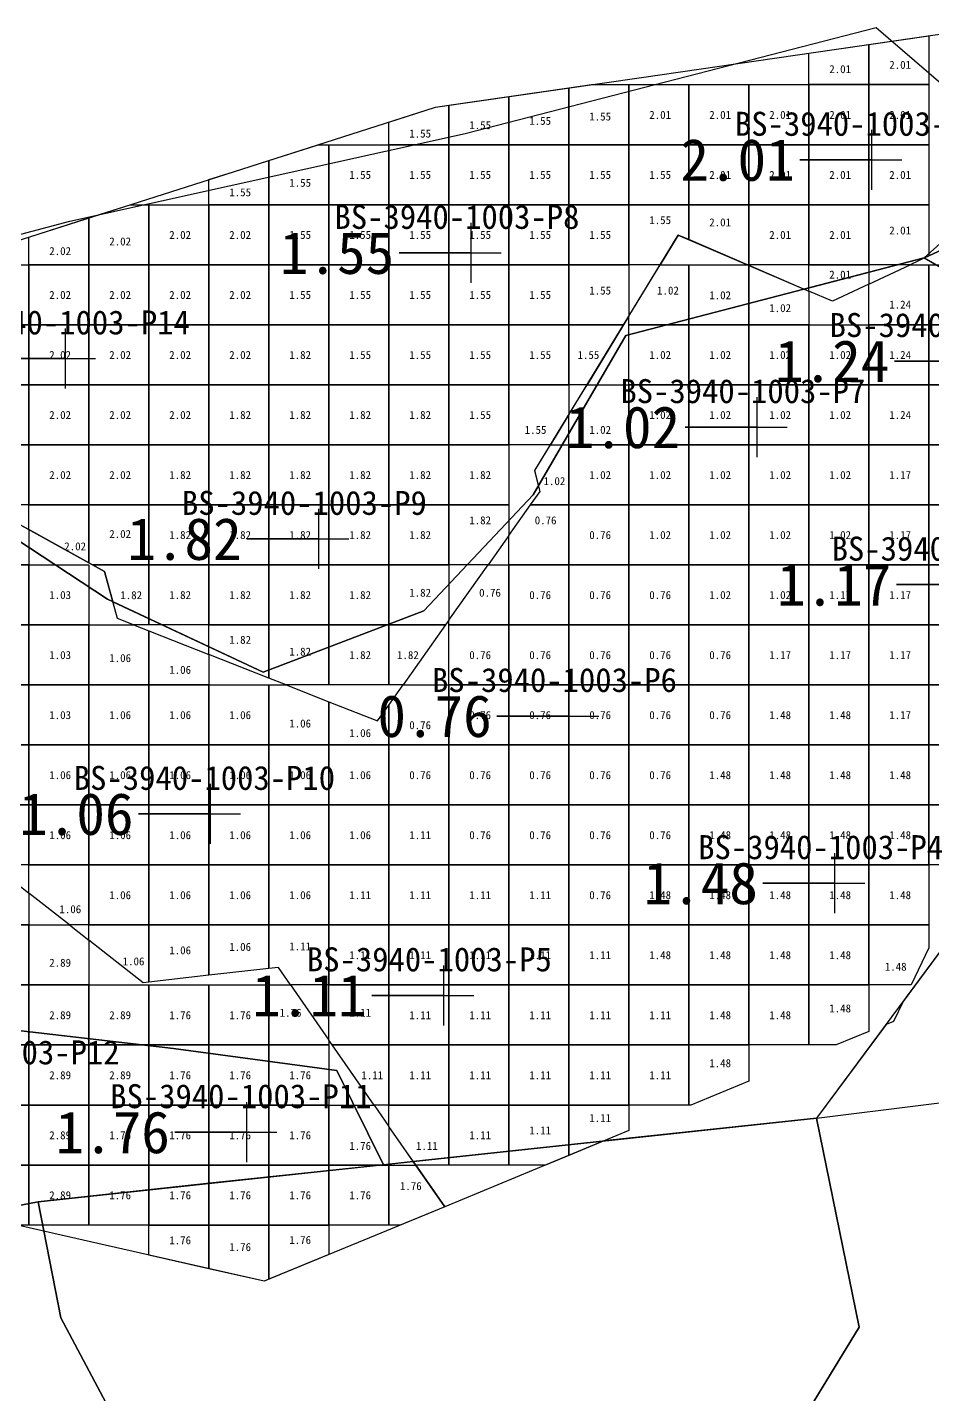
# Model space of a CAD drawing. Header units: metres. Extents: x 470001 to 470123, y 4349638 to 4349734.
# Drawn here: x 470053.63 to 470068.72, y 4349657.66 to 4349680.45 of the extents above; entities that cross this region are included whole.
import ezdxf

# ---------------------------------------------------------------- set-up
doc = ezdxf.new("R2010")
doc.units = ezdxf.units.M
for name, color, linetype in [('1.000-1.500', 5, 'Continuous'), ('1.500-3.000', 1, 'Continuous'), ('点', 7, 'Continuous'), ('爆区方格网', 7, 'Continuous'), ('综合图_历史矿块', 7, 'Continuous'), ('钻孔', 7, 'Continuous')]:
    doc.layers.add(name, color=color, linetype=linetype)
doc.styles.add('CN_TTF', font='simsunb.ttf')

msp = doc.modelspace()

# ---------------------------------------------------------------- linework, layer by layer
at = {"layer": '1.000-1.500', "color": 5, "lineweight": 30}
for points in [[(470051.011, 4349673.541), (470054.922, 4349671.379), (470055.058, 4349670.876), (470057.564, 4349669.703), (470060.242, 4349670.725), (470062.064, 4349672.658), (470062.154, 4349672.813), (470062.091, 4349673.061), (470064.481, 4349676.985), (470066.581, 4349676.084), (470068.58, 4349676.606), (470068.585, 4349676.603), (470069.031, 4349676.813)], [(470069.538, 4349665.982), (470068.229, 4349664.216), (470068.069, 4349663.884), (470067.945, 4349663.833), (470067.945, 4349663.833), (470066.788, 4349662.272), (470063.241, 4349661.891), (470060.589, 4349660.796), (470060.065, 4349661.549), (470059.568, 4349661.496), (470058.789, 4349663.063), (470056.068, 4349663.433), (470051.18, 4349663.997)]]:
    msp.add_lwpolyline(points, dxfattribs=at)
at = {"layer": '1.500-3.000', "color": 1, "lineweight": 30}
for points in [[(470043.561, 4349673.728), (470050.31, 4349675.882), (470057.07, 4349678.04), (470060.436, 4349679.115), (470063.871, 4349679.611), (470069.033, 4349680.357)], [(470069.031, 4349676.813), (470068.585, 4349676.603), (470071.461, 4349674.934)], [(470069.538, 4349665.982), (470066.788, 4349662.272), (470060.065, 4349661.549), (470060.589, 4349660.796), (470057.579, 4349659.553), (470054.81, 4349660.184), (470054.073, 4349660.351), (470051.92, 4349660.841), (470051.966, 4349657.954), (470050.007, 4349661.826), (470049.502, 4349662.824), (470048.242, 4349658.515), (470046.441, 4349663.797), (470046.441, 4349663.797), (470050.179, 4349662.766), (470050.418, 4349662.871), (470051.18, 4349663.997), (470051.034, 4349664.014), (470045.693, 4349664.477), (470046.027, 4349665.011), (470045.772, 4349665.758), (470045.67, 4349664.726)]]:
    msp.add_lwpolyline(points, dxfattribs=at)
at = {"layer": '点', "color": 138, "true_color": 0x004c4c}
for p, q in [((470067.707, 4349677.738), (470067.707, 4349678.738)), ((470067.207, 4349678.238), (470068.207, 4349678.238)), ((470061.033, 4349676.187), (470061.033, 4349677.187)), ((470060.533, 4349676.687), (470061.533, 4349676.687)), ((470054.268, 4349674.429), (470054.268, 4349675.429)), ((470053.768, 4349674.929), (470054.768, 4349674.929)), ((470065.798, 4349673.284), (470065.798, 4349674.284)), ((470065.298, 4349673.784), (470066.298, 4349673.784)), ((470058.49, 4349671.422), (470058.49, 4349672.422)), ((470057.99, 4349671.922), (470058.99, 4349671.922)), ((470062.658, 4349668.471), (470062.658, 4349669.471)), ((470062.158, 4349668.971), (470063.158, 4349668.971)), ((470056.688, 4349666.84), (470056.688, 4349667.84)), ((470056.188, 4349667.34), (470057.188, 4349667.34)), ((470067.094, 4349665.686), (470067.094, 4349666.686)), ((470066.594, 4349666.186), (470067.594, 4349666.186)), ((470060.573, 4349663.817), (470060.573, 4349664.817)), ((470060.073, 4349664.317), (470061.073, 4349664.317)), ((470057.294, 4349661.537), (470057.294, 4349662.537)), ((470056.794, 4349662.037), (470057.794, 4349662.037))]:
    msp.add_line(p, q, dxfattribs=at)
at = {"layer": '爆区方格网', "color": 1}
for points in [[(470068.659, 4349679.49), (470067.659, 4349679.49), (470067.659, 4349680.158), (470068.659, 4349680.303), (470068.659, 4349679.49)], [(470067.659, 4349679.49), (470066.659, 4349679.49), (470066.659, 4349680.014), (470067.659, 4349680.158), (470067.659, 4349679.49)], [(470062.659, 4349678.49), (470061.659, 4349678.49), (470061.659, 4349679.291), (470062.659, 4349679.436), (470062.659, 4349678.49)], [(470063.659, 4349679.49), (470063.659, 4349678.49), (470062.659, 4349678.49), (470062.659, 4349679.436), (470063.036, 4349679.49), (470063.659, 4349679.49)], [(470063.659, 4349678.49), (470063.659, 4349679.49), (470064.659, 4349679.49), (470064.659, 4349678.49), (470063.659, 4349678.49)], [(470064.659, 4349678.49), (470064.659, 4349679.49), (470065.659, 4349679.49), (470065.659, 4349678.49), (470064.659, 4349678.49)], [(470065.659, 4349678.49), (470065.659, 4349679.49), (470066.659, 4349679.49), (470066.659, 4349678.49), (470065.659, 4349678.49)], [(470066.659, 4349678.49), (470066.659, 4349679.49), (470067.659, 4349679.49), (470067.659, 4349678.49), (470066.659, 4349678.49)], [(470067.659, 4349678.49), (470067.659, 4349679.49), (470068.659, 4349679.49), (470068.659, 4349678.49), (470067.659, 4349678.49)], [(470060.659, 4349678.49), (470059.659, 4349678.49), (470059.659, 4349678.867), (470060.436, 4349679.115), (470060.659, 4349679.147), (470060.659, 4349678.49)], [(470061.659, 4349678.49), (470060.659, 4349678.49), (470060.659, 4349679.147), (470061.659, 4349679.291), (470061.659, 4349678.49)], [(470058.659, 4349678.49), (470058.659, 4349677.49), (470057.659, 4349677.49), (470057.659, 4349678.228), (470058.48, 4349678.49), (470058.659, 4349678.49)], [(470058.659, 4349677.49), (470058.659, 4349678.49), (470059.659, 4349678.49), (470059.659, 4349677.49), (470058.659, 4349677.49)], [(470059.659, 4349677.49), (470059.659, 4349678.49), (470060.659, 4349678.49), (470060.659, 4349677.49), (470059.659, 4349677.49)], [(470060.659, 4349677.49), (470060.659, 4349678.49), (470061.659, 4349678.49), (470061.659, 4349677.49), (470060.659, 4349677.49)], [(470061.659, 4349677.49), (470061.659, 4349678.49), (470062.659, 4349678.49), (470062.659, 4349677.49), (470061.659, 4349677.49)], [(470062.659, 4349677.49), (470062.659, 4349678.49), (470063.659, 4349678.49), (470063.659, 4349677.49), (470062.659, 4349677.49)], [(470063.659, 4349677.49), (470063.659, 4349678.49), (470064.659, 4349678.49), (470064.659, 4349677.49), (470063.659, 4349677.49)], [(470064.659, 4349677.49), (470064.659, 4349678.49), (470065.659, 4349678.49), (470065.659, 4349677.49), (470064.659, 4349677.49)], [(470065.659, 4349677.49), (470065.659, 4349678.49), (470066.659, 4349678.49), (470066.659, 4349677.49), (470065.659, 4349677.49)], [(470066.659, 4349677.49), (470066.659, 4349678.49), (470067.659, 4349678.49), (470067.659, 4349677.49), (470066.659, 4349677.49)], [(470067.659, 4349677.49), (470067.659, 4349678.49), (470068.659, 4349678.49), (470068.659, 4349677.49), (470067.659, 4349677.49)], [(470057.659, 4349677.49), (470056.659, 4349677.49), (470056.659, 4349677.909), (470057.07, 4349678.04), (470057.659, 4349678.228), (470057.659, 4349677.49)], [(470054.659, 4349676.49), (470053.659, 4349676.49), (470053.659, 4349676.951), (470054.659, 4349677.271), (470054.659, 4349676.49)], [(470055.659, 4349677.49), (470055.659, 4349676.49), (470054.659, 4349676.49), (470054.659, 4349677.271), (470055.348, 4349677.49), (470055.659, 4349677.49)], [(470055.659, 4349676.49), (470055.659, 4349677.49), (470056.659, 4349677.49), (470056.659, 4349676.49), (470055.659, 4349676.49)], [(470056.659, 4349676.49), (470056.659, 4349677.49), (470057.659, 4349677.49), (470057.659, 4349676.49), (470056.659, 4349676.49)], [(470057.659, 4349676.49), (470057.659, 4349677.49), (470058.659, 4349677.49), (470058.659, 4349676.49), (470057.659, 4349676.49)], [(470058.659, 4349676.49), (470058.659, 4349677.49), (470059.659, 4349677.49), (470059.659, 4349676.49), (470058.659, 4349676.49)], [(470059.659, 4349676.49), (470059.659, 4349677.49), (470060.659, 4349677.49), (470060.659, 4349676.49), (470059.659, 4349676.49)], [(470060.659, 4349676.49), (470060.659, 4349677.49), (470061.659, 4349677.49), (470061.659, 4349676.49), (470060.659, 4349676.49)], [(470061.659, 4349676.49), (470061.659, 4349677.49), (470062.659, 4349677.49), (470062.659, 4349676.49), (470061.659, 4349676.49)], [(470062.659, 4349676.49), (470062.659, 4349677.49), (470063.659, 4349677.49), (470063.659, 4349676.49), (470062.659, 4349676.49)], [(470063.659, 4349676.49), (470063.659, 4349677.49), (470064.659, 4349677.49), (470064.659, 4349676.908), (470064.481, 4349676.985), (470064.18, 4349676.49), (470063.659, 4349676.49)], [(470064.659, 4349677.49), (470065.659, 4349677.49), (470065.659, 4349676.49), (470065.634, 4349676.49), (470064.659, 4349676.908), (470064.659, 4349677.49)], [(470065.659, 4349676.49), (470065.659, 4349677.49), (470066.659, 4349677.49), (470066.659, 4349676.49), (470065.659, 4349676.49)], [(470066.659, 4349676.49), (470066.659, 4349677.49), (470067.659, 4349677.49), (470067.659, 4349676.49), (470066.659, 4349676.49)], [(470067.659, 4349676.49), (470067.659, 4349677.49), (470068.659, 4349677.49), (470068.659, 4349676.638), (470068.345, 4349676.49), (470067.659, 4349676.49)], [(470052.659, 4349675.49), (470052.659, 4349676.49), (470053.659, 4349676.49), (470053.659, 4349675.49), (470052.659, 4349675.49)], [(470053.659, 4349675.49), (470053.659, 4349676.49), (470054.659, 4349676.49), (470054.659, 4349675.49), (470053.659, 4349675.49)], [(470054.659, 4349675.49), (470054.659, 4349676.49), (470055.659, 4349676.49), (470055.659, 4349675.49), (470054.659, 4349675.49)], [(470055.659, 4349675.49), (470055.659, 4349676.49), (470056.659, 4349676.49), (470056.659, 4349675.49), (470055.659, 4349675.49)], [(470056.659, 4349675.49), (470056.659, 4349676.49), (470057.659, 4349676.49), (470057.659, 4349675.49), (470056.659, 4349675.49)], [(470057.659, 4349675.49), (470057.659, 4349676.49), (470058.659, 4349676.49), (470058.659, 4349675.49), (470057.659, 4349675.49)], [(470058.659, 4349675.49), (470058.659, 4349676.49), (470059.659, 4349676.49), (470059.659, 4349675.49), (470058.659, 4349675.49)], [(470059.659, 4349675.49), (470059.659, 4349676.49), (470060.659, 4349676.49), (470060.659, 4349675.49), (470059.659, 4349675.49)], [(470060.659, 4349675.49), (470060.659, 4349676.49), (470061.659, 4349676.49), (470061.659, 4349675.49), (470060.659, 4349675.49)], [(470061.659, 4349675.49), (470061.659, 4349676.49), (470062.659, 4349676.49), (470062.659, 4349675.49), (470061.659, 4349675.49)], [(470062.659, 4349675.49), (470062.659, 4349676.49), (470063.659, 4349676.49), (470063.659, 4349675.635), (470063.571, 4349675.49), (470062.659, 4349675.49)], [(470066.659, 4349676.49), (470067.659, 4349676.49), (470067.659, 4349676.168), (470067.053, 4349675.882), (470066.659, 4349676.051), (470066.659, 4349676.49)], [(470052.659, 4349674.49), (470052.659, 4349675.49), (470053.659, 4349675.49), (470053.659, 4349674.49), (470052.659, 4349674.49)], [(470053.659, 4349674.49), (470053.659, 4349675.49), (470054.659, 4349675.49), (470054.659, 4349674.49), (470053.659, 4349674.49)], [(470054.659, 4349674.49), (470054.659, 4349675.49), (470055.659, 4349675.49), (470055.659, 4349674.49), (470054.659, 4349674.49)], [(470055.659, 4349674.49), (470055.659, 4349675.49), (470056.659, 4349675.49), (470056.659, 4349674.49), (470055.659, 4349674.49)], [(470056.659, 4349674.49), (470056.659, 4349675.49), (470057.659, 4349675.49), (470057.659, 4349674.49), (470056.659, 4349674.49)], [(470057.659, 4349674.49), (470057.659, 4349675.49), (470058.659, 4349675.49), (470058.659, 4349674.49), (470057.659, 4349674.49)], [(470058.659, 4349674.49), (470058.659, 4349675.49), (470059.659, 4349675.49), (470059.659, 4349674.49), (470058.659, 4349674.49)], [(470059.659, 4349674.49), (470059.659, 4349675.49), (470060.659, 4349675.49), (470060.659, 4349674.49), (470059.659, 4349674.49)], [(470060.659, 4349674.49), (470060.659, 4349675.49), (470061.659, 4349675.49), (470061.659, 4349674.49), (470060.659, 4349674.49)], [(470061.659, 4349674.49), (470061.659, 4349675.49), (470062.659, 4349675.49), (470062.659, 4349674.49), (470061.659, 4349674.49)], [(470062.659, 4349674.49), (470062.659, 4349675.49), (470063.571, 4349675.49), (470062.962, 4349674.49), (470062.659, 4349674.49)], [(470052.659, 4349673.49), (470052.659, 4349674.49), (470053.659, 4349674.49), (470053.659, 4349673.49), (470052.659, 4349673.49)], [(470053.659, 4349673.49), (470053.659, 4349674.49), (470054.659, 4349674.49), (470054.659, 4349673.49), (470053.659, 4349673.49)], [(470054.659, 4349673.49), (470054.659, 4349674.49), (470055.659, 4349674.49), (470055.659, 4349673.49), (470054.659, 4349673.49)], [(470055.659, 4349673.49), (470055.659, 4349674.49), (470056.659, 4349674.49), (470056.659, 4349673.49), (470055.659, 4349673.49)], [(470056.659, 4349673.49), (470056.659, 4349674.49), (470057.659, 4349674.49), (470057.659, 4349673.49), (470056.659, 4349673.49)], [(470057.659, 4349673.49), (470057.659, 4349674.49), (470058.659, 4349674.49), (470058.659, 4349673.49), (470057.659, 4349673.49)], [(470058.659, 4349673.49), (470058.659, 4349674.49), (470059.659, 4349674.49), (470059.659, 4349673.49), (470058.659, 4349673.49)], [(470059.659, 4349673.49), (470059.659, 4349674.49), (470060.659, 4349674.49), (470060.659, 4349673.49), (470059.659, 4349673.49)], [(470060.659, 4349673.49), (470060.659, 4349674.49), (470061.659, 4349674.49), (470061.659, 4349673.49), (470060.659, 4349673.49)], [(470061.659, 4349673.49), (470061.659, 4349674.49), (470062.659, 4349674.49), (470062.659, 4349673.994), (470062.352, 4349673.49), (470061.659, 4349673.49)], [(470052.659, 4349673.49), (470053.659, 4349673.49), (470053.659, 4349672.49), (470052.912, 4349672.49), (470052.659, 4349672.63), (470052.659, 4349673.49)], [(470053.659, 4349672.49), (470053.659, 4349673.49), (470054.659, 4349673.49), (470054.659, 4349672.49), (470053.659, 4349672.49)], [(470054.659, 4349672.49), (470054.659, 4349673.49), (470055.659, 4349673.49), (470055.659, 4349672.49), (470054.659, 4349672.49)], [(470055.659, 4349672.49), (470055.659, 4349673.49), (470056.659, 4349673.49), (470056.659, 4349672.49), (470055.659, 4349672.49)], [(470056.659, 4349672.49), (470056.659, 4349673.49), (470057.659, 4349673.49), (470057.659, 4349672.49), (470056.659, 4349672.49)], [(470057.659, 4349672.49), (470057.659, 4349673.49), (470058.659, 4349673.49), (470058.659, 4349672.49), (470057.659, 4349672.49)], [(470058.659, 4349672.49), (470058.659, 4349673.49), (470059.659, 4349673.49), (470059.659, 4349672.49), (470058.659, 4349672.49)], [(470059.659, 4349672.49), (470059.659, 4349673.49), (470060.659, 4349673.49), (470060.659, 4349672.49), (470059.659, 4349672.49)], [(470060.659, 4349672.49), (470060.659, 4349673.49), (470061.659, 4349673.49), (470061.659, 4349672.49), (470060.659, 4349672.49)], [(470053.659, 4349672.49), (470054.659, 4349672.49), (470054.659, 4349671.525), (470053.659, 4349672.077), (470053.659, 4349672.49)], [(470054.659, 4349672.49), (470055.659, 4349672.49), (470055.659, 4349671.49), (470054.721, 4349671.49), (470054.659, 4349671.525), (470054.659, 4349672.49)], [(470055.659, 4349671.49), (470055.659, 4349672.49), (470056.659, 4349672.49), (470056.659, 4349671.49), (470055.659, 4349671.49)], [(470056.659, 4349671.49), (470056.659, 4349672.49), (470057.659, 4349672.49), (470057.659, 4349671.49), (470056.659, 4349671.49)], [(470057.659, 4349671.49), (470057.659, 4349672.49), (470058.659, 4349672.49), (470058.659, 4349671.49), (470057.659, 4349671.49)], [(470058.659, 4349671.49), (470058.659, 4349672.49), (470059.659, 4349672.49), (470059.659, 4349671.49), (470058.659, 4349671.49)], [(470059.659, 4349671.49), (470059.659, 4349672.49), (470060.659, 4349672.49), (470060.659, 4349671.49), (470059.659, 4349671.49)], [(470060.659, 4349671.49), (470060.659, 4349672.49), (470061.659, 4349672.49), (470061.659, 4349671.979), (470061.313, 4349671.49), (470060.659, 4349671.49)], [(470055.659, 4349671.49), (470055.659, 4349670.49), (470055.404, 4349670.49), (470055.134, 4349670.597), (470054.922, 4349671.379), (470054.721, 4349671.49), (470055.659, 4349671.49)], [(470055.659, 4349670.49), (470055.659, 4349671.49), (470056.659, 4349671.49), (470056.659, 4349670.49), (470055.659, 4349670.49)], [(470056.659, 4349670.49), (470056.659, 4349671.49), (470057.659, 4349671.49), (470057.659, 4349670.49), (470056.659, 4349670.49)], [(470057.659, 4349670.49), (470057.659, 4349671.49), (470058.659, 4349671.49), (470058.659, 4349670.49), (470057.659, 4349670.49)], [(470058.659, 4349670.49), (470058.659, 4349671.49), (470059.659, 4349671.49), (470059.659, 4349670.49), (470058.659, 4349670.49)], [(470059.659, 4349670.49), (470059.659, 4349671.49), (470060.659, 4349671.49), (470060.659, 4349670.567), (470060.605, 4349670.49), (470059.659, 4349670.49)], [(470056.659, 4349670.49), (470057.659, 4349670.49), (470057.659, 4349669.603), (470056.659, 4349669.997), (470056.659, 4349670.49)], [(470057.659, 4349670.49), (470058.659, 4349670.49), (470058.659, 4349669.49), (470057.946, 4349669.49), (470057.659, 4349669.603), (470057.659, 4349670.49)], [(470058.659, 4349669.49), (470058.659, 4349670.49), (470059.659, 4349670.49), (470059.659, 4349669.49), (470058.659, 4349669.49)], [(470059.659, 4349669.49), (470059.659, 4349670.49), (470060.605, 4349670.49), (470059.897, 4349669.49), (470059.659, 4349669.49)], [(470053.659, 4349665.49), (470052.659, 4349665.49), (470052.659, 4349666.185), (470052.866, 4349666.49), (470053.063, 4349666.49), (470053.659, 4349666.022), (470053.659, 4349665.49)], [(470052.659, 4349664.49), (470052.659, 4349665.49), (470053.659, 4349665.49), (470053.659, 4349664.49), (470052.659, 4349664.49)], [(470054.659, 4349664.49), (470053.659, 4349664.49), (470053.659, 4349665.49), (470054.336, 4349665.49), (470054.659, 4349665.237), (470054.659, 4349664.49)], [(470052.659, 4349663.49), (470052.659, 4349664.49), (470053.659, 4349664.49), (470053.659, 4349663.49), (470052.659, 4349663.49)], [(470053.659, 4349663.49), (470053.659, 4349664.49), (470054.659, 4349664.49), (470054.659, 4349663.49), (470053.659, 4349663.49)], [(470054.659, 4349663.49), (470054.659, 4349664.49), (470055.659, 4349664.49), (470055.659, 4349663.49), (470054.659, 4349663.49)], [(470055.659, 4349663.49), (470055.659, 4349664.49), (470056.659, 4349664.49), (470056.659, 4349663.49), (470055.659, 4349663.49)], [(470056.659, 4349663.49), (470056.659, 4349664.49), (470057.659, 4349664.49), (470057.659, 4349663.49), (470056.659, 4349663.49)], [(470058.659, 4349663.49), (470057.659, 4349663.49), (470057.659, 4349664.49), (470058.02, 4349664.49), (470058.659, 4349663.572), (470058.659, 4349663.49)], [(470052.659, 4349662.49), (470052.659, 4349663.49), (470053.659, 4349663.49), (470053.659, 4349662.49), (470052.659, 4349662.49)], [(470053.659, 4349662.49), (470053.659, 4349663.49), (470054.659, 4349663.49), (470054.659, 4349662.49), (470053.659, 4349662.49)], [(470054.659, 4349662.49), (470054.659, 4349663.49), (470055.659, 4349663.49), (470055.659, 4349662.49), (470054.659, 4349662.49)], [(470055.659, 4349662.49), (470055.659, 4349663.49), (470056.659, 4349663.49), (470056.659, 4349662.49), (470055.659, 4349662.49)], [(470056.659, 4349662.49), (470056.659, 4349663.49), (470057.659, 4349663.49), (470057.659, 4349662.49), (470056.659, 4349662.49)], [(470057.659, 4349662.49), (470057.659, 4349663.49), (470058.659, 4349663.49), (470058.659, 4349662.49), (470057.659, 4349662.49)], [(470052.659, 4349661.49), (470052.659, 4349662.49), (470053.659, 4349662.49), (470053.659, 4349661.49), (470052.659, 4349661.49)], [(470053.659, 4349661.49), (470053.659, 4349662.49), (470054.659, 4349662.49), (470054.659, 4349661.49), (470053.659, 4349661.49)], [(470054.659, 4349661.49), (470054.659, 4349662.49), (470055.659, 4349662.49), (470055.659, 4349661.49), (470054.659, 4349661.49)], [(470055.659, 4349661.49), (470055.659, 4349662.49), (470056.659, 4349662.49), (470056.659, 4349661.49), (470055.659, 4349661.49)], [(470056.659, 4349661.49), (470056.659, 4349662.49), (470057.659, 4349662.49), (470057.659, 4349661.49), (470056.659, 4349661.49)], [(470057.659, 4349661.49), (470057.659, 4349662.49), (470058.659, 4349662.49), (470058.659, 4349661.49), (470057.659, 4349661.49)], [(470059.659, 4349661.49), (470058.659, 4349661.49), (470058.659, 4349662.49), (470059.411, 4349662.49), (470059.659, 4349662.134), (470059.659, 4349661.49)], [(470052.659, 4349661.49), (470053.659, 4349661.49), (470053.659, 4349660.49), (470053.461, 4349660.49), (470052.659, 4349660.673), (470052.659, 4349661.49)], [(470053.659, 4349660.49), (470053.659, 4349661.49), (470054.659, 4349661.49), (470054.659, 4349660.49), (470053.659, 4349660.49)], [(470054.659, 4349660.49), (470054.659, 4349661.49), (470055.659, 4349661.49), (470055.659, 4349660.49), (470054.659, 4349660.49)], [(470055.659, 4349660.49), (470055.659, 4349661.49), (470056.659, 4349661.49), (470056.659, 4349660.49), (470055.659, 4349660.49)], [(470056.659, 4349660.49), (470056.659, 4349661.49), (470057.659, 4349661.49), (470057.659, 4349660.49), (470056.659, 4349660.49)], [(470057.659, 4349660.49), (470057.659, 4349661.49), (470058.659, 4349661.49), (470058.659, 4349660.49), (470057.659, 4349660.49)], [(470058.659, 4349660.49), (470058.659, 4349661.49), (470059.659, 4349661.49), (470059.659, 4349660.49), (470058.659, 4349660.49)], [(470059.659, 4349660.49), (470059.659, 4349661.49), (470060.106, 4349661.49), (470060.589, 4349660.796), (470059.849, 4349660.49), (470059.659, 4349660.49)], [(470055.659, 4349660.49), (470056.659, 4349660.49), (470056.659, 4349659.763), (470055.659, 4349659.99), (470055.659, 4349660.49)], [(470056.659, 4349660.49), (470057.659, 4349660.49), (470057.659, 4349659.586), (470057.579, 4349659.553), (470056.659, 4349659.763), (470056.659, 4349660.49)], [(470057.659, 4349660.49), (470058.659, 4349660.49), (470058.659, 4349659.999), (470057.659, 4349659.586), (470057.659, 4349660.49)]]:
    msp.add_lwpolyline(points, close=True, dxfattribs=at)
at = {"layer": '爆区方格网', "color": 5}
for points in [[(470064.659, 4349676.49), (470064.659, 4349675.49), (470063.659, 4349675.49), (470063.659, 4349675.635), (470064.18, 4349676.49), (470064.659, 4349676.49)], [(470065.659, 4349675.49), (470064.659, 4349675.49), (470064.659, 4349676.49), (470065.634, 4349676.49), (470065.659, 4349676.48), (470065.659, 4349675.49)], [(470066.659, 4349675.49), (470065.659, 4349675.49), (470065.659, 4349676.48), (470066.659, 4349676.051), (470066.659, 4349675.49)], [(470068.659, 4349676.49), (470068.659, 4349675.49), (470067.659, 4349675.49), (470067.659, 4349676.168), (470068.345, 4349676.49), (470068.659, 4349676.49)], [(470069.659, 4349675.49), (470068.659, 4349675.49), (470068.659, 4349676.49), (470069.03, 4349676.49), (470069.03, 4349676.345), (470069.659, 4349675.98), (470069.659, 4349675.49)], [(470063.659, 4349674.49), (470063.659, 4349675.49), (470064.659, 4349675.49), (470064.659, 4349674.49), (470063.659, 4349674.49)], [(470064.659, 4349674.49), (470064.659, 4349675.49), (470065.659, 4349675.49), (470065.659, 4349674.49), (470064.659, 4349674.49)], [(470065.659, 4349674.49), (470065.659, 4349675.49), (470066.659, 4349675.49), (470066.659, 4349674.49), (470065.659, 4349674.49)], [(470066.659, 4349674.49), (470066.659, 4349675.49), (470067.659, 4349675.49), (470067.659, 4349674.49), (470066.659, 4349674.49)], [(470067.659, 4349674.49), (470067.659, 4349675.49), (470068.659, 4349675.49), (470068.659, 4349674.49), (470067.659, 4349674.49)], [(470068.659, 4349674.49), (470068.659, 4349675.49), (470069.659, 4349675.49), (470069.659, 4349674.49), (470068.659, 4349674.49)], [(470063.659, 4349674.49), (470063.659, 4349673.49), (470062.659, 4349673.49), (470062.659, 4349673.994), (470062.962, 4349674.49), (470063.659, 4349674.49)], [(470063.659, 4349673.49), (470063.659, 4349674.49), (470064.659, 4349674.49), (470064.659, 4349673.49), (470063.659, 4349673.49)], [(470064.659, 4349673.49), (470064.659, 4349674.49), (470065.659, 4349674.49), (470065.659, 4349673.49), (470064.659, 4349673.49)], [(470065.659, 4349673.49), (470065.659, 4349674.49), (470066.659, 4349674.49), (470066.659, 4349673.49), (470065.659, 4349673.49)], [(470066.659, 4349673.49), (470066.659, 4349674.49), (470067.659, 4349674.49), (470067.659, 4349673.49), (470066.659, 4349673.49)], [(470067.659, 4349673.49), (470067.659, 4349674.49), (470068.659, 4349674.49), (470068.659, 4349673.49), (470067.659, 4349673.49)], [(470068.659, 4349673.49), (470068.659, 4349674.49), (470069.659, 4349674.49), (470069.659, 4349673.49), (470068.659, 4349673.49)], [(470062.659, 4349673.49), (470062.659, 4349672.49), (470062.021, 4349672.49), (470062.179, 4349672.714), (470062.091, 4349673.061), (470062.352, 4349673.49), (470062.659, 4349673.49)], [(470062.659, 4349672.49), (470062.659, 4349673.49), (470063.659, 4349673.49), (470063.659, 4349672.49), (470062.659, 4349672.49)], [(470063.659, 4349672.49), (470063.659, 4349673.49), (470064.659, 4349673.49), (470064.659, 4349672.49), (470063.659, 4349672.49)], [(470064.659, 4349672.49), (470064.659, 4349673.49), (470065.659, 4349673.49), (470065.659, 4349672.49), (470064.659, 4349672.49)], [(470065.659, 4349672.49), (470065.659, 4349673.49), (470066.659, 4349673.49), (470066.659, 4349672.49), (470065.659, 4349672.49)], [(470066.659, 4349672.49), (470066.659, 4349673.49), (470067.659, 4349673.49), (470067.659, 4349672.49), (470066.659, 4349672.49)], [(470067.659, 4349672.49), (470067.659, 4349673.49), (470068.659, 4349673.49), (470068.659, 4349672.49), (470067.659, 4349672.49)], [(470068.659, 4349672.49), (470068.659, 4349673.49), (470069.659, 4349673.49), (470069.659, 4349672.49), (470068.659, 4349672.49)], [(470053.659, 4349671.49), (470052.659, 4349671.49), (470052.659, 4349672.49), (470052.912, 4349672.49), (470053.659, 4349672.077), (470053.659, 4349671.49)], [(470062.659, 4349672.49), (470062.659, 4349671.49), (470061.659, 4349671.49), (470061.659, 4349671.979), (470062.021, 4349672.49), (470062.659, 4349672.49)], [(470062.659, 4349671.49), (470062.659, 4349672.49), (470063.659, 4349672.49), (470063.659, 4349671.49), (470062.659, 4349671.49)], [(470063.659, 4349671.49), (470063.659, 4349672.49), (470064.659, 4349672.49), (470064.659, 4349671.49), (470063.659, 4349671.49)], [(470064.659, 4349671.49), (470064.659, 4349672.49), (470065.659, 4349672.49), (470065.659, 4349671.49), (470064.659, 4349671.49)], [(470065.659, 4349671.49), (470065.659, 4349672.49), (470066.659, 4349672.49), (470066.659, 4349671.49), (470065.659, 4349671.49)], [(470066.659, 4349671.49), (470066.659, 4349672.49), (470067.659, 4349672.49), (470067.659, 4349671.49), (470066.659, 4349671.49)], [(470067.659, 4349671.49), (470067.659, 4349672.49), (470068.659, 4349672.49), (470068.659, 4349671.49), (470067.659, 4349671.49)], [(470068.659, 4349671.49), (470068.659, 4349672.49), (470069.659, 4349672.49), (470069.659, 4349671.49), (470068.659, 4349671.49)], [(470052.659, 4349670.49), (470052.659, 4349671.49), (470053.659, 4349671.49), (470053.659, 4349670.49), (470052.659, 4349670.49)], [(470053.659, 4349670.49), (470053.659, 4349671.49), (470054.659, 4349671.49), (470054.659, 4349670.49), (470053.659, 4349670.49)], [(470061.659, 4349671.49), (470061.659, 4349670.49), (470060.659, 4349670.49), (470060.659, 4349670.567), (470061.313, 4349671.49), (470061.659, 4349671.49)], [(470061.659, 4349670.49), (470061.659, 4349671.49), (470062.659, 4349671.49), (470062.659, 4349670.49), (470061.659, 4349670.49)], [(470062.659, 4349670.49), (470062.659, 4349671.49), (470063.659, 4349671.49), (470063.659, 4349670.49), (470062.659, 4349670.49)], [(470063.659, 4349670.49), (470063.659, 4349671.49), (470064.659, 4349671.49), (470064.659, 4349670.49), (470063.659, 4349670.49)], [(470064.659, 4349670.49), (470064.659, 4349671.49), (470065.659, 4349671.49), (470065.659, 4349670.49), (470064.659, 4349670.49)], [(470065.659, 4349670.49), (470065.659, 4349671.49), (470066.659, 4349671.49), (470066.659, 4349670.49), (470065.659, 4349670.49)], [(470066.659, 4349670.49), (470066.659, 4349671.49), (470067.659, 4349671.49), (470067.659, 4349670.49), (470066.659, 4349670.49)], [(470067.659, 4349670.49), (470067.659, 4349671.49), (470068.659, 4349671.49), (470068.659, 4349670.49), (470067.659, 4349670.49)], [(470068.659, 4349670.49), (470068.659, 4349671.49), (470069.659, 4349671.49), (470069.659, 4349670.49), (470068.659, 4349670.49)], [(470052.659, 4349669.49), (470052.659, 4349670.49), (470053.659, 4349670.49), (470053.659, 4349669.49), (470052.659, 4349669.49)], [(470053.659, 4349669.49), (470053.659, 4349670.49), (470054.659, 4349670.49), (470054.659, 4349669.49), (470053.659, 4349669.49)], [(470055.659, 4349669.49), (470054.659, 4349669.49), (470054.659, 4349670.49), (470055.404, 4349670.49), (470055.659, 4349670.39), (470055.659, 4349669.49)], [(470060.659, 4349669.49), (470060.659, 4349670.49), (470061.659, 4349670.49), (470061.659, 4349669.49), (470060.659, 4349669.49)], [(470061.659, 4349669.49), (470061.659, 4349670.49), (470062.659, 4349670.49), (470062.659, 4349669.49), (470061.659, 4349669.49)], [(470062.659, 4349669.49), (470062.659, 4349670.49), (470063.659, 4349670.49), (470063.659, 4349669.49), (470062.659, 4349669.49)], [(470063.659, 4349669.49), (470063.659, 4349670.49), (470064.659, 4349670.49), (470064.659, 4349669.49), (470063.659, 4349669.49)], [(470064.659, 4349669.49), (470064.659, 4349670.49), (470065.659, 4349670.49), (470065.659, 4349669.49), (470064.659, 4349669.49)], [(470065.659, 4349669.49), (470065.659, 4349670.49), (470066.659, 4349670.49), (470066.659, 4349669.49), (470065.659, 4349669.49)], [(470066.659, 4349669.49), (470066.659, 4349670.49), (470067.659, 4349670.49), (470067.659, 4349669.49), (470066.659, 4349669.49)], [(470067.659, 4349669.49), (470067.659, 4349670.49), (470068.659, 4349670.49), (470068.659, 4349669.49), (470067.659, 4349669.49)], [(470068.659, 4349669.49), (470068.659, 4349670.49), (470069.659, 4349670.49), (470069.659, 4349669.49), (470068.659, 4349669.49)], [(470056.659, 4349669.49), (470055.659, 4349669.49), (470055.659, 4349670.39), (470056.659, 4349669.997), (470056.659, 4349669.49)], [(470052.659, 4349668.49), (470052.659, 4349669.49), (470053.659, 4349669.49), (470053.659, 4349668.49), (470052.659, 4349668.49)], [(470053.659, 4349668.49), (470053.659, 4349669.49), (470054.659, 4349669.49), (470054.659, 4349668.49), (470053.659, 4349668.49)], [(470054.659, 4349668.49), (470054.659, 4349669.49), (470055.659, 4349669.49), (470055.659, 4349668.49), (470054.659, 4349668.49)], [(470055.659, 4349668.49), (470055.659, 4349669.49), (470056.659, 4349669.49), (470056.659, 4349668.49), (470055.659, 4349668.49)], [(470056.659, 4349668.49), (470056.659, 4349669.49), (470057.659, 4349669.49), (470057.659, 4349668.49), (470056.659, 4349668.49)], [(470058.659, 4349668.49), (470057.659, 4349668.49), (470057.659, 4349669.49), (470057.946, 4349669.49), (470058.659, 4349669.21), (470058.659, 4349668.49)], [(470060.659, 4349669.49), (470060.659, 4349668.49), (470059.659, 4349668.49), (470059.659, 4349669.154), (470059.897, 4349669.49), (470060.659, 4349669.49)], [(470060.659, 4349668.49), (470060.659, 4349669.49), (470061.659, 4349669.49), (470061.659, 4349668.49), (470060.659, 4349668.49)], [(470061.659, 4349668.49), (470061.659, 4349669.49), (470062.659, 4349669.49), (470062.659, 4349668.49), (470061.659, 4349668.49)], [(470062.659, 4349668.49), (470062.659, 4349669.49), (470063.659, 4349669.49), (470063.659, 4349668.49), (470062.659, 4349668.49)], [(470063.659, 4349668.49), (470063.659, 4349669.49), (470064.659, 4349669.49), (470064.659, 4349668.49), (470063.659, 4349668.49)], [(470064.659, 4349668.49), (470064.659, 4349669.49), (470065.659, 4349669.49), (470065.659, 4349668.49), (470064.659, 4349668.49)], [(470065.659, 4349668.49), (470065.659, 4349669.49), (470066.659, 4349669.49), (470066.659, 4349668.49), (470065.659, 4349668.49)], [(470066.659, 4349668.49), (470066.659, 4349669.49), (470067.659, 4349669.49), (470067.659, 4349668.49), (470066.659, 4349668.49)], [(470067.659, 4349668.49), (470067.659, 4349669.49), (470068.659, 4349669.49), (470068.659, 4349668.49), (470067.659, 4349668.49)], [(470068.659, 4349668.49), (470068.659, 4349669.49), (470069.659, 4349669.49), (470069.659, 4349668.49), (470068.659, 4349668.49)], [(470059.659, 4349668.49), (470058.659, 4349668.49), (470058.659, 4349669.21), (470059.472, 4349668.89), (470059.659, 4349669.154), (470059.659, 4349668.49)], [(470052.659, 4349667.49), (470052.659, 4349668.49), (470053.659, 4349668.49), (470053.659, 4349667.49), (470052.659, 4349667.49)], [(470053.659, 4349667.49), (470053.659, 4349668.49), (470054.659, 4349668.49), (470054.659, 4349667.49), (470053.659, 4349667.49)], [(470054.659, 4349667.49), (470054.659, 4349668.49), (470055.659, 4349668.49), (470055.659, 4349667.49), (470054.659, 4349667.49)], [(470055.659, 4349667.49), (470055.659, 4349668.49), (470056.659, 4349668.49), (470056.659, 4349667.49), (470055.659, 4349667.49)], [(470056.659, 4349667.49), (470056.659, 4349668.49), (470057.659, 4349668.49), (470057.659, 4349667.49), (470056.659, 4349667.49)], [(470057.659, 4349667.49), (470057.659, 4349668.49), (470058.659, 4349668.49), (470058.659, 4349667.49), (470057.659, 4349667.49)], [(470058.659, 4349667.49), (470058.659, 4349668.49), (470059.659, 4349668.49), (470059.659, 4349667.49), (470058.659, 4349667.49)], [(470059.659, 4349667.49), (470059.659, 4349668.49), (470060.659, 4349668.49), (470060.659, 4349667.49), (470059.659, 4349667.49)], [(470060.659, 4349667.49), (470060.659, 4349668.49), (470061.659, 4349668.49), (470061.659, 4349667.49), (470060.659, 4349667.49)], [(470061.659, 4349667.49), (470061.659, 4349668.49), (470062.659, 4349668.49), (470062.659, 4349667.49), (470061.659, 4349667.49)], [(470062.659, 4349667.49), (470062.659, 4349668.49), (470063.659, 4349668.49), (470063.659, 4349667.49), (470062.659, 4349667.49)], [(470063.659, 4349667.49), (470063.659, 4349668.49), (470064.659, 4349668.49), (470064.659, 4349667.49), (470063.659, 4349667.49)], [(470064.659, 4349667.49), (470064.659, 4349668.49), (470065.659, 4349668.49), (470065.659, 4349667.49), (470064.659, 4349667.49)], [(470065.659, 4349667.49), (470065.659, 4349668.49), (470066.659, 4349668.49), (470066.659, 4349667.49), (470065.659, 4349667.49)], [(470066.659, 4349667.49), (470066.659, 4349668.49), (470067.659, 4349668.49), (470067.659, 4349667.49), (470066.659, 4349667.49)], [(470067.659, 4349667.49), (470067.659, 4349668.49), (470068.659, 4349668.49), (470068.659, 4349667.49), (470067.659, 4349667.49)], [(470068.659, 4349667.49), (470068.659, 4349668.49), (470069.659, 4349668.49), (470069.659, 4349667.49), (470068.659, 4349667.49)], [(470052.659, 4349666.49), (470052.659, 4349667.49), (470053.659, 4349667.49), (470053.659, 4349666.49), (470053.063, 4349666.49), (470052.993, 4349666.545), (470052.887, 4349666.523), (470052.866, 4349666.49), (470052.659, 4349666.49)], [(470053.659, 4349666.49), (470053.659, 4349667.49), (470054.659, 4349667.49), (470054.659, 4349666.49), (470053.659, 4349666.49)], [(470054.659, 4349666.49), (470054.659, 4349667.49), (470055.659, 4349667.49), (470055.659, 4349666.49), (470054.659, 4349666.49)], [(470055.659, 4349666.49), (470055.659, 4349667.49), (470056.659, 4349667.49), (470056.659, 4349666.49), (470055.659, 4349666.49)], [(470056.659, 4349666.49), (470056.659, 4349667.49), (470057.659, 4349667.49), (470057.659, 4349666.49), (470056.659, 4349666.49)], [(470057.659, 4349666.49), (470057.659, 4349667.49), (470058.659, 4349667.49), (470058.659, 4349666.49), (470057.659, 4349666.49)], [(470058.659, 4349666.49), (470058.659, 4349667.49), (470059.659, 4349667.49), (470059.659, 4349666.49), (470058.659, 4349666.49)], [(470059.659, 4349666.49), (470059.659, 4349667.49), (470060.659, 4349667.49), (470060.659, 4349666.49), (470059.659, 4349666.49)], [(470060.659, 4349666.49), (470060.659, 4349667.49), (470061.659, 4349667.49), (470061.659, 4349666.49), (470060.659, 4349666.49)], [(470061.659, 4349666.49), (470061.659, 4349667.49), (470062.659, 4349667.49), (470062.659, 4349666.49), (470061.659, 4349666.49)], [(470062.659, 4349666.49), (470062.659, 4349667.49), (470063.659, 4349667.49), (470063.659, 4349666.49), (470062.659, 4349666.49)], [(470063.659, 4349666.49), (470063.659, 4349667.49), (470064.659, 4349667.49), (470064.659, 4349666.49), (470063.659, 4349666.49)], [(470064.659, 4349666.49), (470064.659, 4349667.49), (470065.659, 4349667.49), (470065.659, 4349666.49), (470064.659, 4349666.49)], [(470065.659, 4349666.49), (470065.659, 4349667.49), (470066.659, 4349667.49), (470066.659, 4349666.49), (470065.659, 4349666.49)], [(470066.659, 4349666.49), (470066.659, 4349667.49), (470067.659, 4349667.49), (470067.659, 4349666.49), (470066.659, 4349666.49)], [(470067.659, 4349666.49), (470067.659, 4349667.49), (470068.659, 4349667.49), (470068.659, 4349666.49), (470067.659, 4349666.49)], [(470068.659, 4349666.49), (470068.659, 4349667.49), (470069.659, 4349667.49), (470069.659, 4349667.177), (470069.327, 4349666.49), (470068.659, 4349666.49)], [(470053.659, 4349666.49), (470054.659, 4349666.49), (470054.659, 4349665.49), (470054.336, 4349665.49), (470053.659, 4349666.022), (470053.659, 4349666.49)], [(470054.659, 4349665.49), (470054.659, 4349666.49), (470055.659, 4349666.49), (470055.659, 4349665.49), (470054.659, 4349665.49)], [(470055.659, 4349665.49), (470055.659, 4349666.49), (470056.659, 4349666.49), (470056.659, 4349665.49), (470055.659, 4349665.49)], [(470056.659, 4349665.49), (470056.659, 4349666.49), (470057.659, 4349666.49), (470057.659, 4349665.49), (470056.659, 4349665.49)], [(470057.659, 4349665.49), (470057.659, 4349666.49), (470058.659, 4349666.49), (470058.659, 4349665.49), (470057.659, 4349665.49)], [(470058.659, 4349665.49), (470058.659, 4349666.49), (470059.659, 4349666.49), (470059.659, 4349665.49), (470058.659, 4349665.49)], [(470059.659, 4349665.49), (470059.659, 4349666.49), (470060.659, 4349666.49), (470060.659, 4349665.49), (470059.659, 4349665.49)], [(470060.659, 4349665.49), (470060.659, 4349666.49), (470061.659, 4349666.49), (470061.659, 4349665.49), (470060.659, 4349665.49)], [(470061.659, 4349665.49), (470061.659, 4349666.49), (470062.659, 4349666.49), (470062.659, 4349665.49), (470061.659, 4349665.49)], [(470062.659, 4349665.49), (470062.659, 4349666.49), (470063.659, 4349666.49), (470063.659, 4349665.49), (470062.659, 4349665.49)], [(470063.659, 4349665.49), (470063.659, 4349666.49), (470064.659, 4349666.49), (470064.659, 4349665.49), (470063.659, 4349665.49)], [(470064.659, 4349665.49), (470064.659, 4349666.49), (470065.659, 4349666.49), (470065.659, 4349665.49), (470064.659, 4349665.49)], [(470065.659, 4349665.49), (470065.659, 4349666.49), (470066.659, 4349666.49), (470066.659, 4349665.49), (470065.659, 4349665.49)], [(470066.659, 4349665.49), (470066.659, 4349666.49), (470067.659, 4349666.49), (470067.659, 4349665.49), (470066.659, 4349665.49)], [(470067.659, 4349665.49), (470067.659, 4349666.49), (470068.659, 4349666.49), (470068.659, 4349665.49), (470067.659, 4349665.49)], [(470054.659, 4349665.49), (470055.659, 4349665.49), (470055.659, 4349664.536), (470055.565, 4349664.526), (470054.659, 4349665.237), (470054.659, 4349665.49)], [(470055.659, 4349665.49), (470056.659, 4349665.49), (470056.659, 4349664.651), (470055.659, 4349664.536), (470055.659, 4349665.49)], [(470056.659, 4349665.49), (470057.659, 4349665.49), (470057.659, 4349664.765), (470056.659, 4349664.651), (470056.659, 4349665.49)], [(470057.659, 4349665.49), (470058.659, 4349665.49), (470058.659, 4349664.49), (470058.02, 4349664.49), (470057.817, 4349664.783), (470057.659, 4349664.765), (470057.659, 4349665.49)], [(470058.659, 4349664.49), (470058.659, 4349665.49), (470059.659, 4349665.49), (470059.659, 4349664.49), (470058.659, 4349664.49)], [(470059.659, 4349664.49), (470059.659, 4349665.49), (470060.659, 4349665.49), (470060.659, 4349664.49), (470059.659, 4349664.49)], [(470060.659, 4349664.49), (470060.659, 4349665.49), (470061.659, 4349665.49), (470061.659, 4349664.49), (470060.659, 4349664.49)], [(470061.659, 4349664.49), (470061.659, 4349665.49), (470062.659, 4349665.49), (470062.659, 4349664.49), (470061.659, 4349664.49)], [(470062.659, 4349664.49), (470062.659, 4349665.49), (470063.659, 4349665.49), (470063.659, 4349664.49), (470062.659, 4349664.49)], [(470063.659, 4349664.49), (470063.659, 4349665.49), (470064.659, 4349665.49), (470064.659, 4349664.49), (470063.659, 4349664.49)], [(470064.659, 4349664.49), (470064.659, 4349665.49), (470065.659, 4349665.49), (470065.659, 4349664.49), (470064.659, 4349664.49)], [(470065.659, 4349664.49), (470065.659, 4349665.49), (470066.659, 4349665.49), (470066.659, 4349664.49), (470065.659, 4349664.49)], [(470066.659, 4349664.49), (470066.659, 4349665.49), (470067.659, 4349665.49), (470067.659, 4349664.49), (470066.659, 4349664.49)], [(470067.659, 4349664.49), (470067.659, 4349665.49), (470068.659, 4349665.49), (470068.659, 4349665.106), (470068.362, 4349664.49), (470067.659, 4349664.49)], [(470058.659, 4349664.49), (470059.659, 4349664.49), (470059.659, 4349663.49), (470058.716, 4349663.49), (470058.659, 4349663.572), (470058.659, 4349664.49)], [(470059.659, 4349663.49), (470059.659, 4349664.49), (470060.659, 4349664.49), (470060.659, 4349663.49), (470059.659, 4349663.49)], [(470060.659, 4349663.49), (470060.659, 4349664.49), (470061.659, 4349664.49), (470061.659, 4349663.49), (470060.659, 4349663.49)], [(470061.659, 4349663.49), (470061.659, 4349664.49), (470062.659, 4349664.49), (470062.659, 4349663.49), (470061.659, 4349663.49)], [(470062.659, 4349663.49), (470062.659, 4349664.49), (470063.659, 4349664.49), (470063.659, 4349663.49), (470062.659, 4349663.49)], [(470063.659, 4349663.49), (470063.659, 4349664.49), (470064.659, 4349664.49), (470064.659, 4349663.49), (470063.659, 4349663.49)], [(470064.659, 4349663.49), (470064.659, 4349664.49), (470065.659, 4349664.49), (470065.659, 4349663.49), (470064.659, 4349663.49)], [(470065.659, 4349663.49), (470065.659, 4349664.49), (470066.659, 4349664.49), (470066.659, 4349663.49), (470065.659, 4349663.49)], [(470066.659, 4349663.49), (470066.659, 4349664.49), (470067.659, 4349664.49), (470067.659, 4349663.715), (470067.116, 4349663.49), (470066.659, 4349663.49)], [(470059.659, 4349663.49), (470059.659, 4349662.49), (470059.411, 4349662.49), (470058.716, 4349663.49), (470059.659, 4349663.49)], [(470059.659, 4349662.49), (470059.659, 4349663.49), (470060.659, 4349663.49), (470060.659, 4349662.49), (470059.659, 4349662.49)], [(470060.659, 4349662.49), (470060.659, 4349663.49), (470061.659, 4349663.49), (470061.659, 4349662.49), (470060.659, 4349662.49)], [(470061.659, 4349662.49), (470061.659, 4349663.49), (470062.659, 4349663.49), (470062.659, 4349662.49), (470061.659, 4349662.49)], [(470062.659, 4349662.49), (470062.659, 4349663.49), (470063.659, 4349663.49), (470063.659, 4349662.49), (470062.659, 4349662.49)], [(470063.659, 4349662.49), (470063.659, 4349663.49), (470064.659, 4349663.49), (470064.659, 4349662.49), (470063.659, 4349662.49)], [(470064.659, 4349662.49), (470064.659, 4349663.49), (470065.659, 4349663.49), (470065.659, 4349662.889), (470064.693, 4349662.49), (470064.659, 4349662.49)], [(470059.659, 4349662.49), (470060.659, 4349662.49), (470060.659, 4349661.49), (470060.106, 4349661.49), (470059.659, 4349662.134), (470059.659, 4349662.49)], [(470060.659, 4349661.49), (470060.659, 4349662.49), (470061.659, 4349662.49), (470061.659, 4349661.49), (470060.659, 4349661.49)], [(470061.659, 4349661.49), (470061.659, 4349662.49), (470062.659, 4349662.49), (470062.659, 4349661.651), (470062.271, 4349661.49), (470061.659, 4349661.49)], [(470062.659, 4349662.49), (470063.659, 4349662.49), (470063.659, 4349662.063), (470062.659, 4349661.651), (470062.659, 4349662.49)]]:
    msp.add_lwpolyline(points, close=True, dxfattribs=at)
at = {"layer": '综合图_历史矿块', "color": 9}
for points in [[(470047.349, 4349675.362), (470054.343, 4349677.216), (470060.932, 4349678.679), (470067.779, 4349680.445), (470070.374, 4349678.209), (470068.58, 4349676.606), (470063.61, 4349675.309), (470062.064, 4349672.658), (470060.242, 4349670.725), (470057.564, 4349669.703), (470054.969, 4349670.918), (470053.013, 4349672.199)], [(470051.034, 4349664.014), (470056.068, 4349663.433), (470058.789, 4349663.063), (470059.568, 4349661.496), (470056.568, 4349661.174), (470053.816, 4349660.878), (470048.386, 4349659.836)], [(470066.204, 4349656.669), (470067.495, 4349658.791), (470066.788, 4349662.272), (470072.137, 4349662.937), (470076.183, 4349663.27), (470076.521, 4349660.129), (470077.249, 4349652.237)], [(470049.125, 4349655.871), (470048.386, 4349659.836), (470053.816, 4349660.878), (470054.192, 4349658.942), (470055.414, 4349656.646)]]:
    msp.add_lwpolyline(points, dxfattribs=at)
for points in [[(470059.568, 4349661.496), (470058.789, 4349663.063), (470056.068, 4349663.433), (470051.034, 4349664.014), (470045.693, 4349664.477), (470048.575, 4349669.089), (470049.134, 4349671.432), (470053.013, 4349672.199), (470054.969, 4349670.918), (470057.564, 4349669.703), (470060.242, 4349670.725), (470062.064, 4349672.658), (470063.61, 4349675.309), (470068.58, 4349676.606), (470071.461, 4349674.934), (470071.544, 4349671.081), (470069.538, 4349665.982), (470066.788, 4349662.272), (470059.568, 4349661.496)], [(470053.816, 4349660.878), (470066.788, 4349662.272), (470067.495, 4349658.791), (470066.204, 4349656.669), (470063.283, 4349656.008), (470060.964, 4349655.726), (470057.087, 4349654.869), (470055.414, 4349656.646), (470054.192, 4349658.942), (470053.816, 4349660.878)]]:
    msp.add_lwpolyline(points, close=True, dxfattribs=at)
at = {"layer": '钻孔', "color": 1, "lineweight": 35}
for p, q in [((470067.707, 4349678.238), (470066.507, 4349678.238)), ((470061.033, 4349676.687), (470059.833, 4349676.687)), ((470054.268, 4349674.929), (470053.068, 4349674.929)), ((470058.49, 4349671.922), (470057.29, 4349671.922)), ((470057.294, 4349662.037), (470056.094, 4349662.037))]:
    msp.add_line(p, q, dxfattribs=at)
at = {"layer": '钻孔', "color": 5, "lineweight": 35}
for p, q in [((470069.285, 4349674.885), (470068.085, 4349674.885)), ((470065.798, 4349673.784), (470064.598, 4349673.784)), ((470069.319, 4349671.16), (470068.119, 4349671.16)), ((470056.688, 4349667.34), (470055.488, 4349667.34)), ((470067.094, 4349666.186), (470065.894, 4349666.186)), ((470060.573, 4349664.317), (470059.373, 4349664.317))]:
    msp.add_line(p, q, dxfattribs=at)
at = {"layer": '钻孔', "color": 4, "lineweight": 35}
msp.add_line((470062.658, 4349668.971), (470061.458, 4349668.971), dxfattribs=at)

# ---------------------------------------------------------------- texts
at = {"color": 1, "style": 'CN_TTF'}
for s, p in [('2.01', (470066.999, 4349679.682)), ('2.01', (470067.999, 4349679.754)), ('1.55', (470060.999, 4349678.749)), ('1.55', (470061.999, 4349678.821)), ('1.55', (470062.999, 4349678.893)), ('2.01', (470063.999, 4349678.92)), ('2.01', (470064.999, 4349678.92)), ('2.01', (470065.999, 4349678.92)), ('2.01', (470066.999, 4349678.92)), ('2.01', (470067.999, 4349678.92)), ('1.55', (470059.999, 4349678.609)), ('1.55', (470058.999, 4349677.92)), ('1.55', (470059.999, 4349677.92)), ('1.55', (470060.999, 4349677.92)), ('1.55', (470061.999, 4349677.92)), ('1.55', (470062.999, 4349677.92)), ('1.55', (470063.999, 4349677.92)), ('2.01', (470064.999, 4349677.92)), ('2.01', (470065.999, 4349677.92)), ('2.01', (470066.999, 4349677.92)), ('2.01', (470067.999, 4349677.92)), ('1.55', (470056.999, 4349677.63)), ('1.55', (470057.999, 4349677.789)), ('1.55', (470063.999, 4349677.167)), ('2.02', (470055.999, 4349676.92)), ('2.02', (470056.999, 4349676.92)), ('1.55', (470057.999, 4349676.92)), ('1.55', (470058.999, 4349676.92)), ('1.55', (470059.999, 4349676.92)), ('1.55', (470060.999, 4349676.92)), ('1.55', (470061.999, 4349676.92)), ('1.55', (470062.999, 4349676.92)), ('2.01', (470064.999, 4349677.129)), ('2.01', (470065.999, 4349676.92)), ('2.01', (470066.999, 4349676.92)), ('2.01', (470067.999, 4349676.994)), ('2.02', (470054.999, 4349676.811)), ('2.02', (470053.999, 4349676.651)), ('2.01', (470066.999, 4349676.259)), ('2.02', (470053.999, 4349675.92)), ('2.02', (470054.999, 4349675.92)), ('2.02', (470055.999, 4349675.92)), ('2.02', (470056.999, 4349675.92)), ('1.55', (470057.999, 4349675.92)), ('1.55', (470058.999, 4349675.92)), ('1.55', (470059.999, 4349675.92)), ('1.55', (470060.999, 4349675.92)), ('1.55', (470061.999, 4349675.92)), ('1.55', (470062.999, 4349675.993)), ('2.02', (470053.999, 4349674.92)), ('2.02', (470054.999, 4349674.92)), ('2.02', (470055.999, 4349674.92)), ('2.02', (470056.999, 4349674.92)), ('1.82', (470057.999, 4349674.92)), ('1.55', (470058.999, 4349674.92)), ('1.55', (470059.999, 4349674.92)), ('1.55', (470060.999, 4349674.92)), ('1.55', (470061.999, 4349674.92)), ('1.55', (470062.803, 4349674.92)), ('2.02', (470053.999, 4349673.92)), ('2.02', (470054.999, 4349673.92)), ('2.02', (470055.999, 4349673.92)), ('1.82', (470056.999, 4349673.92)), ('1.82', (470057.999, 4349673.92)), ('1.82', (470058.999, 4349673.92)), ('1.82', (470059.999, 4349673.92)), ('1.55', (470060.999, 4349673.92)), ('1.55', (470061.922, 4349673.672)), ('2.02', (470053.999, 4349672.92)), ('2.02', (470054.999, 4349672.92)), ('1.82', (470055.999, 4349672.92)), ('1.82', (470056.999, 4349672.92)), ('1.82', (470057.999, 4349672.92)), ('1.82', (470058.999, 4349672.92)), ('1.82', (470059.999, 4349672.92)), ('1.82', (470060.999, 4349672.92)), ('1.82', (470060.999, 4349672.165)), ('2.02', (470054.999, 4349671.937)), ('1.82', (470055.999, 4349671.92)), ('1.82', (470056.999, 4349671.92)), ('1.82', (470057.999, 4349671.92)), ('1.82', (470058.999, 4349671.92)), ('1.82', (470059.999, 4349671.92)), ('2.02', (470054.249, 4349671.731)), ('1.82', (470055.183, 4349670.918)), ('1.82', (470055.999, 4349670.92)), ('1.82', (470056.999, 4349670.92)), ('1.82', (470057.999, 4349670.92)), ('1.82', (470058.999, 4349670.92)), ('1.82', (470059.999, 4349670.959)), ('1.82', (470056.999, 4349670.174)), ('1.82', (470057.999, 4349669.977)), ('1.82', (470058.999, 4349669.92)), ('1.82', (470059.795, 4349669.92)), ('2.89', (470053.999, 4349664.794)), ('1.76', (470057.839, 4349663.961)), ('2.89', (470053.999, 4349663.92)), ('2.89', (470054.999, 4349663.92)), ('1.76', (470055.999, 4349663.92)), ('1.76', (470056.999, 4349663.92)), ('2.89', (470053.999, 4349662.92)), ('2.89', (470054.999, 4349662.92)), ('1.76', (470055.999, 4349662.92)), ('1.76', (470056.999, 4349662.92)), ('1.76', (470057.999, 4349662.92)), ('2.89', (470053.999, 4349661.92)), ('1.76', (470054.999, 4349661.92)), ('1.76', (470055.999, 4349661.92)), ('1.76', (470056.999, 4349661.92)), ('1.76', (470057.999, 4349661.92)), ('1.76', (470058.999, 4349661.742)), ('1.76', (470059.843, 4349661.073)), ('2.89', (470053.999, 4349660.92)), ('1.76', (470054.999, 4349660.92)), ('1.76', (470055.999, 4349660.92)), ('1.76', (470056.999, 4349660.92)), ('1.76', (470057.999, 4349660.92)), ('1.76', (470058.999, 4349660.92)), ('1.76', (470055.999, 4349660.17)), ('1.76', (470056.999, 4349660.057)), ('1.76', (470057.999, 4349660.175))]:
    msp.add_text(s, height=0.1333, dxfattribs=at).set_placement(p)
at = {"color": 5, "style": 'CN_TTF'}
for s, p in [('1.02', (470064.129, 4349675.993)), ('1.02', (470064.999, 4349675.915)), ('1.02', (470065.999, 4349675.701)), ('1.24', (470067.999, 4349675.759)), ('1.02', (470063.999, 4349674.92)), ('1.02', (470064.999, 4349674.92)), ('1.02', (470065.999, 4349674.92)), ('1.02', (470066.999, 4349674.92)), ('1.24', (470067.999, 4349674.92)), ('1.02', (470063.999, 4349673.92)), ('1.02', (470064.999, 4349673.92)), ('1.02', (470065.999, 4349673.92)), ('1.02', (470066.999, 4349673.92)), ('1.24', (470067.999, 4349673.92)), ('1.02', (470062.999, 4349673.672)), ('1.02', (470062.237, 4349672.818)), ('1.02', (470062.999, 4349672.92)), ('1.02', (470063.999, 4349672.92)), ('1.02', (470064.999, 4349672.92)), ('1.02', (470065.999, 4349672.92)), ('1.02', (470066.999, 4349672.92)), ('1.17', (470067.999, 4349672.92)), ('0.76', (470062.09, 4349672.165)), ('0.76', (470062.999, 4349671.92)), ('1.02', (470063.999, 4349671.92)), ('1.02', (470064.999, 4349671.92)), ('1.02', (470065.999, 4349671.92)), ('1.02', (470066.999, 4349671.92)), ('1.17', (470067.999, 4349671.92)), ('1.03', (470053.999, 4349670.92)), ('0.76', (470061.163, 4349670.959)), ('0.76', (470061.999, 4349670.92)), ('0.76', (470062.999, 4349670.92)), ('0.76', (470063.999, 4349670.92)), ('1.02', (470064.999, 4349670.92)), ('1.02', (470065.999, 4349670.92)), ('1.17', (470066.999, 4349670.92)), ('1.17', (470067.999, 4349670.92)), ('1.03', (470053.999, 4349669.92)), ('1.06', (470054.999, 4349669.87)), ('0.76', (470060.999, 4349669.92)), ('0.76', (470061.999, 4349669.92)), ('0.76', (470062.999, 4349669.92)), ('0.76', (470063.999, 4349669.92)), ('0.76', (470064.999, 4349669.92)), ('1.17', (470065.999, 4349669.92)), ('1.17', (470066.999, 4349669.92)), ('1.17', (470067.999, 4349669.92)), ('1.06', (470055.999, 4349669.674)), ('1.03', (470053.999, 4349668.92)), ('1.06', (470054.999, 4349668.92)), ('1.06', (470055.999, 4349668.92)), ('1.06', (470056.999, 4349668.92)), ('1.06', (470057.999, 4349668.78)), ('0.76', (470059.999, 4349668.752)), ('0.76', (470060.999, 4349668.92)), ('0.76', (470061.999, 4349668.92)), ('0.76', (470062.999, 4349668.92)), ('0.76', (470063.999, 4349668.92)), ('0.76', (470064.999, 4349668.92)), ('1.48', (470065.999, 4349668.92)), ('1.48', (470066.999, 4349668.92)), ('1.17', (470067.999, 4349668.92)), ('1.06', (470058.999, 4349668.62)), ('1.06', (470053.999, 4349667.92)), ('1.06', (470054.999, 4349667.92)), ('1.06', (470055.999, 4349667.92)), ('1.06', (470056.999, 4349667.92)), ('1.06', (470057.999, 4349667.92)), ('1.06', (470058.999, 4349667.92)), ('0.76', (470059.999, 4349667.92)), ('0.76', (470060.999, 4349667.92)), ('0.76', (470061.999, 4349667.92)), ('0.76', (470062.999, 4349667.92)), ('0.76', (470063.999, 4349667.92)), ('1.48', (470064.999, 4349667.92)), ('1.48', (470065.999, 4349667.92)), ('1.48', (470066.999, 4349667.92)), ('1.48', (470067.999, 4349667.92)), ('1.06', (470053.999, 4349666.92)), ('1.06', (470054.999, 4349666.92)), ('1.06', (470055.999, 4349666.92)), ('1.06', (470056.999, 4349666.92)), ('1.06', (470057.999, 4349666.92)), ('1.06', (470058.999, 4349666.92)), ('1.11', (470059.999, 4349666.92)), ('0.76', (470060.999, 4349666.92)), ('0.76', (470061.999, 4349666.92)), ('0.76', (470062.999, 4349666.92)), ('0.76', (470063.999, 4349666.92)), ('1.48', (470064.999, 4349666.92)), ('1.48', (470065.999, 4349666.92)), ('1.48', (470066.999, 4349666.92)), ('1.48', (470067.999, 4349666.92)), ('1.06', (470054.999, 4349665.92)), ('1.06', (470055.999, 4349665.92)), ('1.06', (470056.999, 4349665.92)), ('1.06', (470057.999, 4349665.92)), ('1.11', (470058.999, 4349665.92)), ('1.11', (470059.999, 4349665.92)), ('1.11', (470060.999, 4349665.92)), ('1.11', (470061.999, 4349665.92)), ('0.76', (470062.999, 4349665.92)), ('1.48', (470063.999, 4349665.92)), ('1.48', (470064.999, 4349665.92)), ('1.48', (470065.999, 4349665.92)), ('1.48', (470066.999, 4349665.92)), ('1.48', (470067.999, 4349665.92)), ('1.06', (470054.168, 4349665.686)), ('1.11', (470057.999, 4349665.067)), ('1.06', (470055.999, 4349665.001)), ('1.06', (470056.999, 4349665.058)), ('1.11', (470058.999, 4349664.92)), ('1.11', (470059.999, 4349664.92)), ('1.11', (470060.999, 4349664.92)), ('1.11', (470061.999, 4349664.92)), ('1.11', (470062.999, 4349664.92)), ('1.48', (470063.999, 4349664.92)), ('1.48', (470064.999, 4349664.92)), ('1.48', (470065.999, 4349664.92)), ('1.48', (470066.999, 4349664.92)), ('1.06', (470055.222, 4349664.817)), ('1.48', (470067.925, 4349664.728)), ('1.11', (470058.999, 4349663.961)), ('1.48', (470066.999, 4349664.033)), ('1.11', (470059.999, 4349663.92)), ('1.11', (470060.999, 4349663.92)), ('1.11', (470061.999, 4349663.92)), ('1.11', (470062.999, 4349663.92)), ('1.11', (470063.999, 4349663.92)), ('1.48', (470064.999, 4349663.92)), ('1.48', (470065.999, 4349663.92)), ('1.48', (470064.999, 4349663.12)), ('1.11', (470059.201, 4349662.92)), ('1.11', (470059.999, 4349662.92)), ('1.11', (470060.999, 4349662.92)), ('1.11', (470061.999, 4349662.92)), ('1.11', (470062.999, 4349662.92)), ('1.11', (470063.999, 4349662.92)), ('1.11', (470062.999, 4349662.207)), ('1.11', (470060.999, 4349661.92)), ('1.11', (470061.999, 4349662.001)), ('1.11', (470060.111, 4349661.742))]:
    msp.add_text(s, height=0.1333, dxfattribs=at).set_placement(p)
at = {"layer": '钻孔', "color": 138, "true_color": 0x004c4c, "style": 'CN_TTF'}
for s, p in [('BS-3940-1003-P1', (470065.427, 4349678.638)), ('BS-3940-1003-P8', (470058.753, 4349677.087)), ('BS-3940-1003-P14', (470051.988, 4349675.329)), ('BS-3940-1003-P2', (470067.005, 4349675.285)), ('BS-3940-1003-P7', (470063.518, 4349674.184)), ('BS-3940-1003-P9', (470056.21, 4349672.322)), ('BS-3940-1003-P3', (470067.039, 4349671.56)), ('BS-3940-1003-P6', (470060.378, 4349669.371)), ('BS-3940-1003-P10', (470054.408, 4349667.74)), ('BS-3940-1003-P4', (470064.814, 4349666.586)), ('BS-3940-1003-P5', (470058.293, 4349664.717)), ('BS-3940-1003-P12', (470050.817, 4349663.167)), ('BS-3940-1003-P11', (470055.014, 4349662.437))]:
    msp.add_text(s, height=0.4, dxfattribs=at).set_placement(p)
at = {"layer": '钻孔', "color": 1, "style": 'CN_TTF'}
for s, p in [('2.01', (470064.517, 4349677.888)), ('1.55', (470057.843, 4349676.337)), ('1.82', (470055.3, 4349671.572)), ('1.76', (470054.104, 4349661.687))]:
    msp.add_text(s, height=0.7, dxfattribs=at).set_placement(p)
at = {"layer": '钻孔', "color": 5, "style": 'CN_TTF'}
for s, p in [('1.24', (470066.095, 4349674.535)), ('1.02', (470062.608, 4349673.434)), ('1.17', (470066.129, 4349670.81)), ('1.06', (470053.498, 4349666.99)), ('1.48', (470063.904, 4349665.836)), ('1.11', (470057.383, 4349663.967))]:
    msp.add_text(s, height=0.7, dxfattribs=at).set_placement(p)
at = {"layer": '钻孔', "color": 4, "style": 'CN_TTF'}
msp.add_text('0.76', height=0.7, dxfattribs=at).set_placement((470059.468, 4349668.621))

doc.saveas('drawing.dxf')
